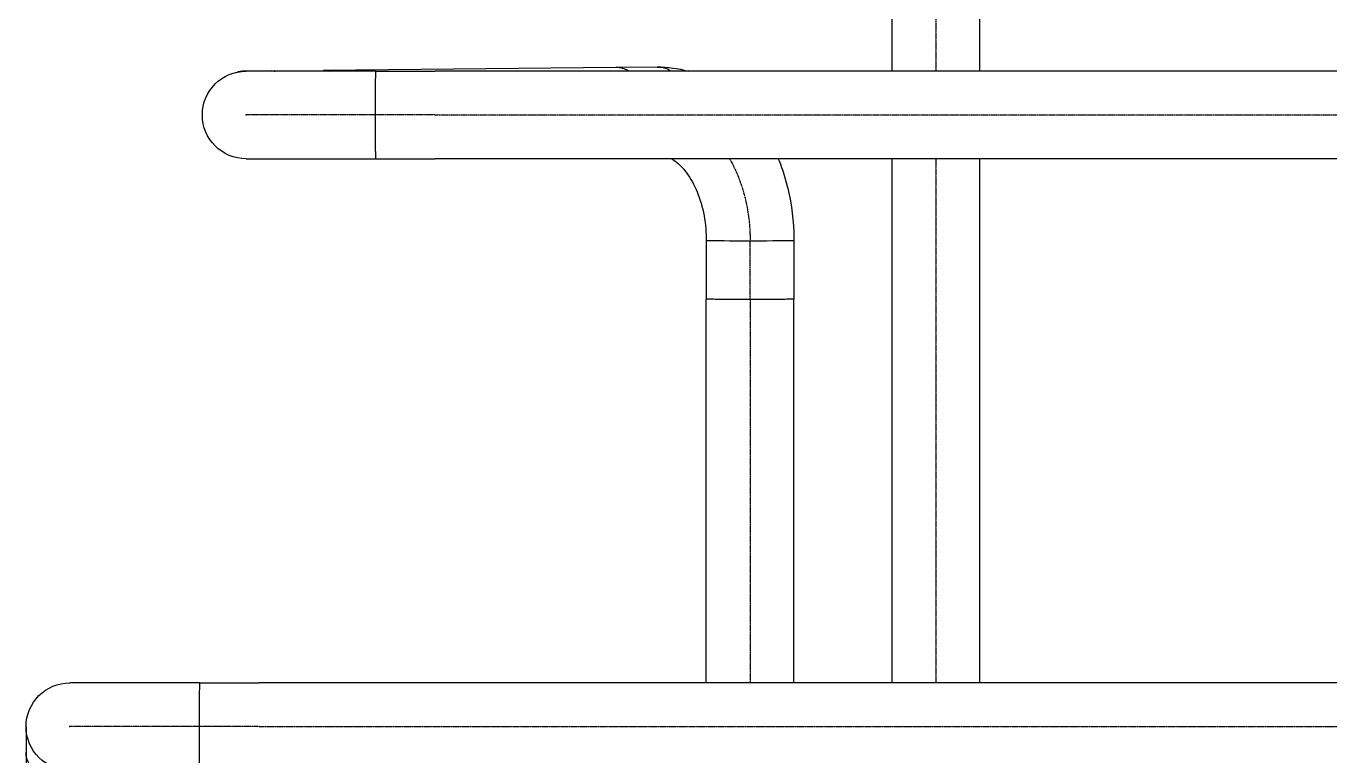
# Model space of a CAD drawing. Header units: millimetres. Extents: x 48717 to 75522, y 76128 to 88842.
# Drawn here: x 52595 to 53353, y 79245 to 79670 of the extents above; entities that cross this region are included whole.
import ezdxf

# ---------------------------------------------------------------- set-up
doc = ezdxf.new("R2010")
doc.units = ezdxf.units.MM
doc.linetypes.add('CENTER2', pattern=[1.125, 0.75, -0.125, 0.125, -0.125])
for name, color, linetype in [('Top (Plan) View2-CENTER', 1, 'CENTER2'), ('Top (Plan) View2-DV20-S1B-003c', 140, 'Continuous'), ('Top (Plan) View2-DV20-S1B-110b', 140, 'Continuous'), ('Top (Plan) View2-DV20-S1B-110c', 140, 'Continuous')]:
    doc.layers.add(name, color=color, linetype=linetype)

# ---------------------------------------------------------------- blocks, each defined once
blk = doc.blocks.new('*U632')
at = {"layer": 'Top (Plan) View2-CENTER'}
for p, q in [((52695.64, 79262.19), (52620.26, 79262.19)), ((52730, 79262.19), (52695.64, 79262.19))]:
    blk.add_line(p, q, dxfattribs=at)
blk.add_point((52620.26, 79262.19), dxfattribs=at)
at = {"layer": 'Top (Plan) View2-DV20-S1B-003c', "color": 0, "linetype": 'ByBlock', "lineweight": -2}
for p, q in [((52695.64, 79287.69), (52620.26, 79287.69)), ((52695.64, 79287.69), (52730.26, 79287.69)), ((52620.26, 79236.69), (52695.64, 79236.69)), ((52695.64, 79236.69), (52730.26, 79236.69))]:
    blk.add_line(p, q, dxfattribs=at)
at = {"layer": 'Top (Plan) View2-DV20-S1B-003c', "color": 0, "linetype": 'ByBlock', "lineweight": -2, "extrusion": (0, 0, -1)}
blk.add_arc((-52620.26, 79262.19), 25.5, 270, 90, dxfattribs=at)
at = {"layer": 'Top (Plan) View2-DV20-S1B-003c', "color": 0, "linetype": 'ByBlock', "lineweight": -2}
blk.add_ellipse((52695.64, 79262.19), major_axis=(0, 25.5), ratio=0.008117, start_param=0, end_param=3.141593, dxfattribs=at)
blk = doc.blocks.new('*U634')
at = {"layer": 'Top (Plan) View2-CENTER'}
blk.add_line((52620.26, 79216.94), (52620.26, 79236.69), dxfattribs=at)
at = {"layer": 'Top (Plan) View2-DV20-S1B-003c', "color": 0, "linetype": 'ByBlock', "lineweight": -2}
for p, q in [((52594.76, 79262.19), (52594.76, 79247.25)), ((52594.76, 79247.25), (52594.76, 79216.94)), ((52645.76, 79236.69), (52645.76, 79216.94))]:
    blk.add_line(p, q, dxfattribs=at)
at = {"layer": 'Top (Plan) View2-DV20-S1B-003c', "color": 0, "linetype": 'ByBlock', "lineweight": -2, "extrusion": (0, 0, -1)}
for centre, start_param, end_param in [((52620.26, 79247.25), 1.570796, 3.141593), ((52620.26, 79247.25), 0.62585, 1.570796), ((52620.26, 79216.94), 0, 3.141593)]:
    blk.add_ellipse(centre, major_axis=(25.5, 0), ratio=0.707107, start_param=start_param, end_param=end_param, dxfattribs=at)
blk = doc.blocks.new('*U641')
at = {"layer": 'Top (Plan) View2-CENTER'}
for p, q in [((52798.03, 79617.98), (52722.79, 79617.98)), ((52832.49, 79617.98), (52798.03, 79617.98))]:
    blk.add_line(p, q, dxfattribs=at)
blk.add_point((52722.79, 79617.98), dxfattribs=at)
at = {"layer": 'Top (Plan) View2-DV20-S1B-110c', "color": 0, "linetype": 'ByBlock', "lineweight": -2}
for p, q in [((52798.03, 79643.48), (52722.79, 79643.48)), ((52798.03, 79643.48), (52832.78, 79643.48)), ((52722.79, 79592.48), (52798.03, 79592.48)), ((52798.03, 79592.48), (52832.78, 79592.48))]:
    blk.add_line(p, q, dxfattribs=at)
at = {"layer": 'Top (Plan) View2-DV20-S1B-110c', "color": 0, "linetype": 'ByBlock', "lineweight": -2, "extrusion": (0, 0, -1)}
blk.add_arc((-52722.79, 79617.98), 25.5, 270, 90, dxfattribs=at)
at = {"layer": 'Top (Plan) View2-DV20-S1B-110c', "color": 0, "linetype": 'ByBlock', "lineweight": -2}
blk.add_ellipse((52798.03, 79617.98), major_axis=(0, 25.5), ratio=0.01, start_param=0, end_param=3.141593, dxfattribs=at)
blk = doc.blocks.new('*U642')
at = {"layer": 'Top (Plan) View2-DV20-S1B-110b', "color": 0, "linetype": 'ByBlock', "lineweight": -2, "extrusion": (0, 0, -1)}
blk.add_arc((-52722.8, 79617.98), 25.5, 69.41372, 83.51619, dxfattribs=at)
blk = doc.blocks.new('*U643')
at = {"layer": 'Top (Plan) View2-DV20-S1B-110c', "color": 0, "linetype": 'ByBlock', "lineweight": -2}
blk.add_line((52717.99, 79643.02), (52717.96, 79643.02), dxfattribs=at)
for start, end in [(90, 100.91405), (88.68048, 90)]:
    blk.add_arc((52722.82, 79617.98), 25.5, start, end, dxfattribs=at)
blk = doc.blocks.new('*U644')
at = {"layer": 'Top (Plan) View2-DV20-S1B-110b', "color": 0, "linetype": 'ByBlock', "lineweight": -2}
for q in [(52722.93, 79643.48), (52767.8, 79643.93)]:
    blk.add_line((52737.48, 79643.63), q, dxfattribs=at)
at = {"layer": 'Top (Plan) View2-DV20-S1B-110b', "color": 0, "linetype": 'ByBlock', "lineweight": -2, "extrusion": (0, 0, -1)}
for centre, end_param in [((52737.73, 79618.13), 0.11595), ((52768.05, 79618.43), 0.195413)]:
    blk.add_ellipse(centre, major_axis=(-0.25, 25.5), ratio=0.707107, start_param=0, end_param=end_param, dxfattribs=at)
blk = doc.blocks.new('*U646')
at = {"layer": 'Top (Plan) View2-CENTER'}
blk.add_line((52730.26, 79262.19), (53609.24, 79262.19), dxfattribs=at)
at = {"layer": 'Top (Plan) View2-DV20-S1B-003c', "color": 0, "linetype": 'ByBlock', "lineweight": -2}
blk.add_line((53609.49, 79287.69), (52730.26, 79287.69), dxfattribs=at)
blk = doc.blocks.new('*U647')
at = {"layer": 'Top (Plan) View2-DV20-S1B-110b', "color": 0, "linetype": 'ByBlock', "lineweight": -2}
blk.add_line((52937.85, 79645.61), (52767.8, 79643.93), dxfattribs=at)
at = {"layer": 'Top (Plan) View2-DV20-S1B-110b', "color": 0, "linetype": 'ByBlock', "lineweight": -2, "extrusion": (0, 0, -1)}
blk.add_ellipse((52768.05, 79618.43), major_axis=(-0.25, 25.5), ratio=0.707062, start_param=0, end_param=0.195413, dxfattribs=at)
at = {"layer": 'Top (Plan) View2-DV20-S1B-110b', "color": 0, "linetype": 'ByBlock', "lineweight": -2}
blk.add_ellipse((52938.1, 79620.11), major_axis=(0.25, -25.5), ratio=0.707062, start_param=2.722521, end_param=3.141593, dxfattribs=at)
blk = doc.blocks.new('*U648')
at = {"layer": 'Top (Plan) View2-CENTER'}
blk.add_line((52832.78, 79617.98), (53618.71, 79617.98), dxfattribs=at)
at = {"layer": 'Top (Plan) View2-DV20-S1B-110c', "color": 0, "linetype": 'ByBlock', "lineweight": -2}
for p, q in [((53618.71, 79643.48), (52832.78, 79643.48)), ((53618.71, 79592.48), (52832.78, 79592.48))]:
    blk.add_line(p, q, dxfattribs=at)
at = {"layer": 'Top (Plan) View2-DV20-S1B-110c', "color": 0, "linetype": 'ByBlock', "lineweight": -2, "extrusion": (0, 0, -1)}
blk.add_ellipse((53618.71, 79617.98), major_axis=(0, -25.5), ratio=0.011445, dxfattribs=at)
blk = doc.blocks.new('*U650')
at = {"layer": 'Top (Plan) View2-CENTER'}
blk.add_line((53015.87, 79510.89), (53015.87, 79544.89), dxfattribs=at)
at = {"layer": 'Top (Plan) View2-CENTER', "extrusion": (0, 0, -1)}
blk.add_ellipse((52962.13, 79544.35), major_axis=(-0.77, -76), ratio=0.707071, start_param=4.019549, end_param=4.698249, dxfattribs=at)
at = {"layer": 'Top (Plan) View2-DV20-S1B-110b', "color": 0, "linetype": 'ByBlock', "lineweight": -2}
for p, q in [((52961.89, 79645.85), (52937.85, 79645.61)), ((52990.37, 79544.89), (52990.37, 79510.89)), ((53041.37, 79544.88), (53041.37, 79510.89))]:
    blk.add_line(p, q, dxfattribs=at)
for centre, start_param in [((52938.1, 79620.11), 2.722521), ((52962.14, 79620.35), 2.699807)]:
    blk.add_ellipse(centre, major_axis=(0.25, -25.5), ratio=0.707071, start_param=start_param, end_param=3.141593, dxfattribs=at)
at = {"layer": 'Top (Plan) View2-DV20-S1B-110b', "color": 0, "linetype": 'ByBlock', "lineweight": -2, "extrusion": (0, 0, -1)}
for centre, start_param, end_param in [((53015.87, 79544.89), 2.356194, 3.141593), ((53015.87, 79544.89), 0, 2.356194), ((53015.87, 79510.89), 0, 3.141593)]:
    blk.add_ellipse(centre, major_axis=(25.5, 0), ratio=0.009999, start_param=start_param, end_param=end_param, dxfattribs=at)
at = {"layer": 'Top (Plan) View2-DV20-S1B-110b', "color": 0, "linetype": 'ByBlock', "lineweight": -2}
blk.add_open_spline([(52961.89, 79645.85), (52967.92, 79645.91), (52973.97, 79645.1), (52979.76, 79643.48)], degree=3, dxfattribs=at)
for points, knots in [([(52970.31, 79592.48), (52971.96, 79591.49), (52973.73, 79590.11), (52977.85, 79585.92), (52980.19, 79582.81), (52984.27, 79575.41), (52986.02, 79571.2), (52988.71, 79561.95), (52989.65, 79556.9), (52990.28, 79549.46), (52990.37, 79547.18), (52990.37, 79544.89)], [6.683711, 6.683711, 6.683711, 6.683711, 6.904504, 6.904504, 7.187743, 7.187743, 7.457254, 7.457254, 7.728566, 7.728566, 7.846982, 7.846982, 7.846982, 7.846982]), ([(53032.27, 79592.48), (53033.64, 79589.14), (53034.86, 79585.71), (53038.74, 79572.96), (53040.46, 79563.25), (53041.28, 79550.59), (53041.37, 79547.74), (53041.37, 79544.88)], [7.3234499, 7.3234499, 7.3234499, 7.3234499, 7.4417264, 7.4417264, 7.7558857, 7.7558857, 7.8469821, 7.8469821, 7.8469821, 7.8469821])]:
    blk.add_open_spline(points, degree=3, knots=knots, dxfattribs=at)
blk = doc.blocks.new('*U651')
at = {"layer": 'Top (Plan) View2-CENTER'}
blk.add_line((53015.87, 79510.63), (53015.87, 79287.69), dxfattribs=at)
at = {"layer": 'Top (Plan) View2-DV20-S1B-110b', "color": 0, "linetype": 'ByBlock', "lineweight": -2}
for p, q in [((52990.37, 79287.69), (52990.37, 79510.89)), ((53041.37, 79287.69), (53041.37, 79510.89))]:
    blk.add_line(p, q, dxfattribs=at)
at = {"layer": 'Top (Plan) View2-DV20-S1B-110b', "color": 0, "linetype": 'ByBlock', "lineweight": -2, "extrusion": (0, 0, -1)}
for start_param, end_param in [(1.570796, 3.146593), (0.000001, 1.570796)]:
    blk.add_ellipse((53015.87, 79510.89), major_axis=(25.5, 0), ratio=0.01, start_param=start_param, end_param=end_param, dxfattribs=at)
blk = doc.blocks.new('*U656')
at = {"layer": 'Top (Plan) View2-CENTER'}
for p, q in [((53123.99, 79802.1), (53123.99, 79643.48)), ((53123.99, 79592.48), (53123.99, 79287.69)), ((53123.99, 79236.69), (53123.99, 78734.18))]:
    blk.add_line(p, q, dxfattribs=at)
at = {"layer": 'Top (Plan) View2-DV20-S1B-003c', "color": 0, "linetype": 'ByBlock', "lineweight": -2}
for p, q in [((53098.49, 79643.48), (53098.49, 79802.35)), ((53149.49, 79643.48), (53149.49, 79802.35)), ((53098.49, 79287.69), (53098.49, 79592.48)), ((53149.49, 79287.69), (53149.49, 79592.48)), ((53098.49, 78734.18), (53098.49, 79236.69)), ((53149.49, 78734.18), (53149.49, 79236.69))]:
    blk.add_line(p, q, dxfattribs=at)
at = {"layer": 'Top (Plan) View2-DV20-S1B-003c', "color": 0, "linetype": 'ByBlock', "lineweight": -2, "extrusion": (0, 0, -1)}
for start_param, end_param in [(1.570796, 3.141592), (6.278185, 7.853982)]:
    blk.add_ellipse((53123.99, 79802.35), major_axis=(25.5, 0), ratio=0.01, start_param=start_param, end_param=end_param, dxfattribs=at)
at = {"layer": 'Top (Plan) View2-DV20-S1B-003c', "color": 0, "linetype": 'ByBlock', "lineweight": -2}
for start_param, end_param in [(0, 1.570796), (1.570796, 3.141593)]:
    blk.add_ellipse((53123.99, 78734.18), major_axis=(-25.5, 0), ratio=0.01, start_param=start_param, end_param=end_param, dxfattribs=at)

msp = doc.modelspace()

# ---------------------------------------------------------------- block references
at = {"layer": 'Top (Plan) View2-DV20-S1B-003c'}
for name in ['*U656', '*U632', '*U646', '*U634']:
    msp.add_blockref(name, (0, 0), dxfattribs=at)
at = {"layer": 'Top (Plan) View2-DV20-S1B-110b'}
for name in ['*U642', '*U644', '*U647', '*U650', '*U651']:
    msp.add_blockref(name, (0, 0), dxfattribs=at)
at = {"layer": 'Top (Plan) View2-DV20-S1B-110c'}
for name in ['*U641', '*U643', '*U648']:
    msp.add_blockref(name, (0, 0), dxfattribs=at)

doc.saveas('drawing.dxf')
